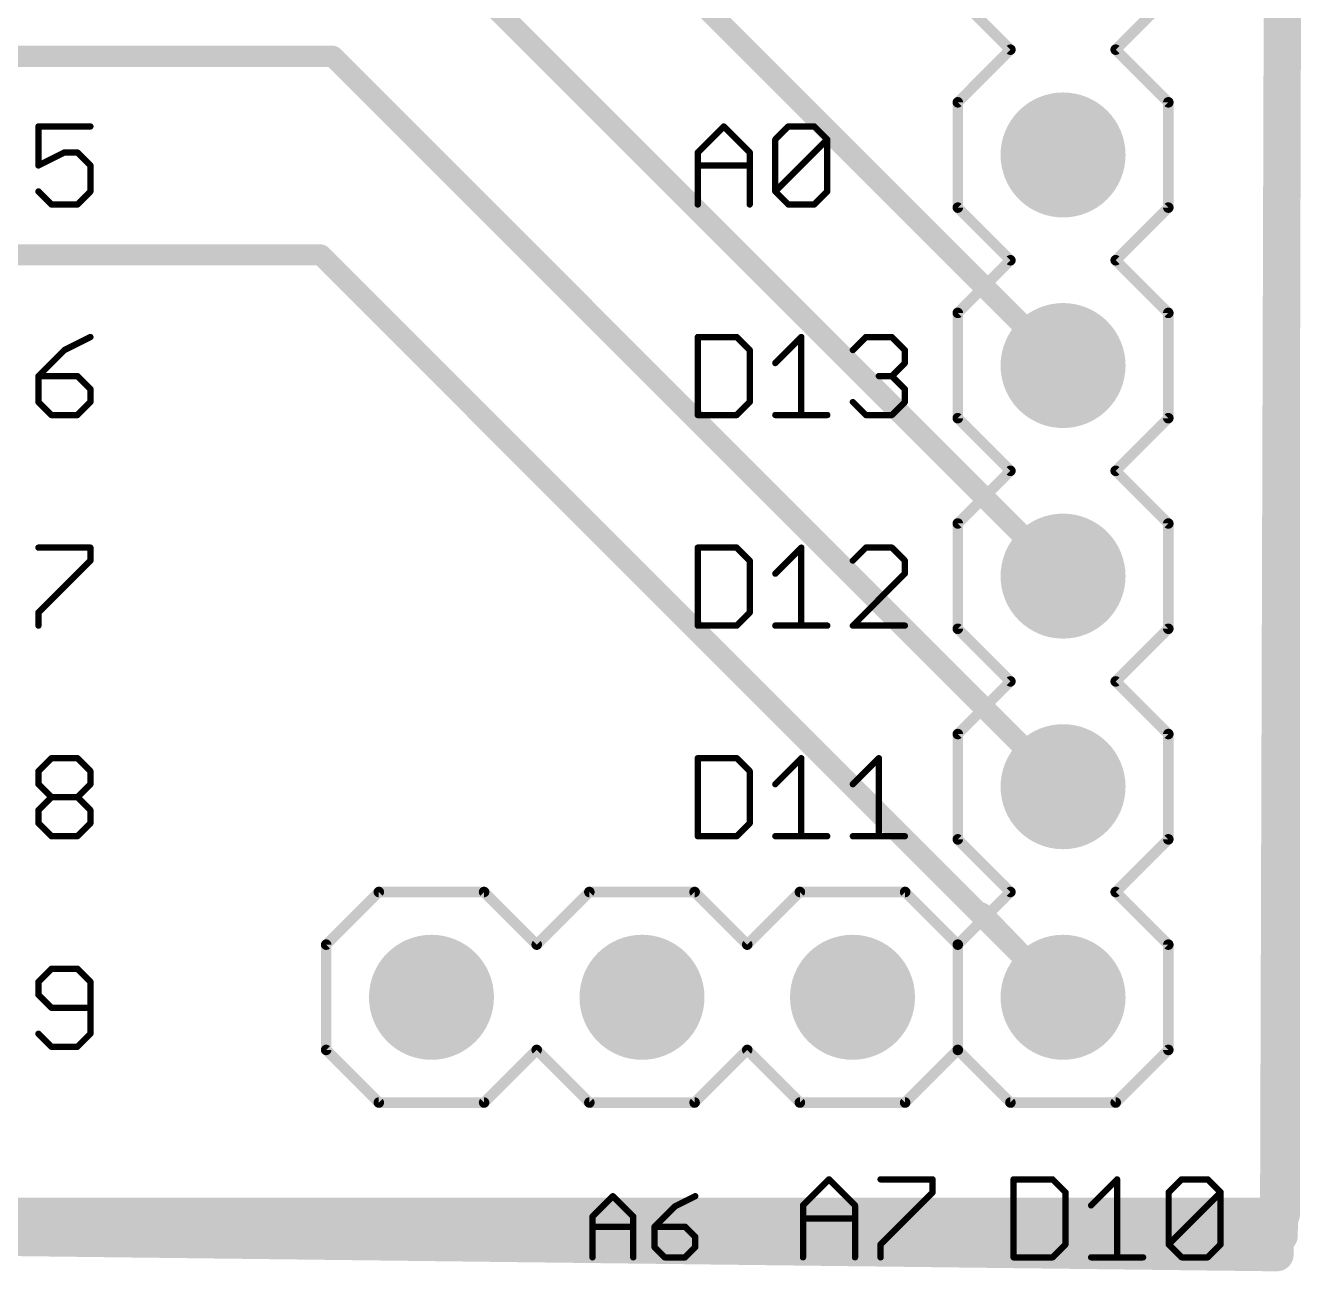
# Model space of a CAD drawing. Extents: x -14.3 to 43.3, y 12 to 70.9.
# Drawn here: x 24.2 to 39.67, y 12.01 to 27.04 of the extents above; entities that cross this region are included whole.
import ezdxf

# ---------------------------------------------------------------- set-up
doc = ezdxf.new("R2010")
doc.units = 0
for name, color, linetype in [('1', 22, 'CONTINUOUS'), ('16', 175, 'CONTINUOUS'), ('17', 82, 'CONTINUOUS'), ('20', 7, 'CONTINUOUS'), ('21', 253, 'CONTINUOUS')]:
    doc.layers.add(name, color=color, linetype=linetype)

# ---------------------------------------------------------------- blocks, each defined once
blk = doc.blocks.new('ROUNDP')
at = {"const_width": 0.5}
blk.add_lwpolyline([(0, -0.25, 1), (0, 0.25, 1), (0, -0.25)], format="xyb", dxfattribs=at)

msp = doc.modelspace()

# ---------------------------------------------------------------- linework, layer by layer
at = {"layer": '1'}
for points, const_width in [([(39.4462, 62.4078), (39.2938, 12.2174)], 0.4064), ([(27.9054, 29.21), (36.7155, 20.3999)], 0.254), ([(15.24, 26.67), (27.9054, 26.67)], 0.254), ([(27.9054, 26.67), (36.7155, 17.8599)], 0.254), ([(27.7614, 24.274), (15.35, 24.274)], 0.254), ([(36.7155, 15.3199), (27.7614, 24.274)], 0.254), ([(36.7155, 15.3199), (35.7341, 16.3359)], 0.254), ([(39.2938, 12.2174), (-0.635, 12.7)], 0.4064)]:
    msp.add_lwpolyline(points, dxfattribs=dict(at, const_width=const_width))
for points, const_width in [([(27.9503, 26.7149, 1), (27.8605, 26.6251)], 0.127), ([(27.9054, 26.6065, 1), (27.9054, 26.7335)], 0.127), ([(27.8063, 24.3189, 1), (27.7165, 24.2291)], 0.127), ([(27.7614, 24.2105, 1), (27.7614, 24.3375)], 0.127), ([(36.6706, 20.355, 1), (36.7604, 20.4448)], 0.127), ([(36.6706, 17.815, 1), (36.7604, 17.9048)], 0.127), ([(35.7798, 16.38, 1), (35.6884, 16.2918)], 0.127), ([(36.6698, 15.2758, 1), (36.7611, 15.364)], 0.127), ([(36.6706, 15.275, 1), (36.7604, 15.3648)], 0.127), ([(39.2926, 12.1158, 1), (39.295, 12.319)], 0.2032), ([(39.1922, 12.2177, 1), (39.3954, 12.2171)], 0.2032)]:
    msp.add_lwpolyline(points, format="xyb", dxfattribs=dict(at, const_width=const_width))
at = {"layer": '16'}
for points, const_width in [([(39.4716, 61.5442), (39.3446, 12.446)], 0.4064), ([(36.7155, 22.9399), (30.4454, 29.21)], 0.254), ([(27.432, 12.7), (4.318, 12.446)], 0.4064), ([(39.3446, 12.446), (27.432, 12.7)], 0.4064)]:
    msp.add_lwpolyline(points, dxfattribs=dict(at, const_width=const_width))
for points, const_width in [([(36.6706, 22.895, 1), (36.7604, 22.9848)], 0.127), ([(27.4342, 12.8016, 1), (27.4298, 12.5984)], 0.2032), ([(27.4331, 12.5984, 1), (27.4309, 12.8016)], 0.2032), ([(39.243, 12.4463, 1), (39.4462, 12.4457)], 0.2032), ([(39.3424, 12.3444, 1), (39.3468, 12.5476)], 0.2032)]:
    msp.add_lwpolyline(points, format="xyb", dxfattribs=dict(at, const_width=const_width))
at = {"layer": '20', "const_width": 0.4064}
for points in [[(39.37, 12.7), (39.37, 62.23)], [(0, 12.7), (39.37, 12.7)]]:
    msp.add_lwpolyline(points, dxfattribs=at)
at = {"layer": '20', "const_width": 0.2032}
for points in [[(39.37, 12.5984, 1), (39.37, 12.8016)], [(39.2684, 12.7, 1), (39.4716, 12.7)]]:
    msp.add_lwpolyline(points, format="xyb", dxfattribs=at)
at = {"layer": '21'}
for points, const_width in [([(35.4455, 27.3849), (36.0805, 26.7499)], 0.127), ([(37.3505, 26.7499), (37.9855, 27.3849)], 0.127), ([(36.0805, 26.7499), (35.4455, 26.1149)], 0.127), ([(37.9855, 26.1149), (37.3505, 26.7499)], 0.127), ([(35.4455, 26.1149), (35.4455, 24.8449)], 0.127), ([(37.9855, 24.8449), (37.9855, 26.1149)], 0.127), ([(24.9811, 25.8236), (24.3541, 25.8236)], 0.0762), ([(24.3541, 25.8236), (24.3541, 25.3533)], 0.0762), ([(32.3086, 25.5101), (32.6221, 25.8236)], 0.0762), ([(32.6221, 25.8236), (32.9356, 25.5101)], 0.0762), ([(33.2441, 25.6668), (33.4008, 25.8236)], 0.0762), ([(33.4008, 25.8236), (33.7144, 25.8236)], 0.0762), ([(33.7144, 25.8236), (33.8712, 25.6668)], 0.0762), ([(33.2441, 25.0398), (33.2441, 25.6668)], 0.0762), ([(33.2441, 25.0398), (33.8712, 25.6668)], 0.0762), ([(33.8712, 25.6668), (33.8712, 25.0398)], 0.0762), ([(24.3541, 25.3533), (24.6676, 25.5101)], 0.0762), ([(24.6676, 25.5101), (24.8244, 25.5101)], 0.0762), ([(24.8244, 25.5101), (24.9811, 25.3533)], 0.0762), ([(32.3086, 24.883), (32.3086, 25.5101)], 0.0762), ([(32.9356, 25.5101), (32.9356, 24.883)], 0.0762), ([(24.9811, 25.3533), (24.9811, 25.0398)], 0.0762), ([(32.3086, 25.3533), (32.9356, 25.3533)], 0.0762), ([(24.5108, 24.883), (24.3541, 25.0398)], 0.0762), ([(24.9811, 25.0398), (24.8244, 24.883)], 0.0762), ([(33.4008, 24.883), (33.2441, 25.0398)], 0.0762), ([(33.8712, 25.0398), (33.7144, 24.883)], 0.0762), ([(24.8244, 24.883), (24.5108, 24.883)], 0.0762), ([(33.7144, 24.883), (33.4008, 24.883)], 0.0762), ([(35.4455, 24.8449), (36.0805, 24.2099)], 0.127), ([(37.3505, 24.2099), (37.9855, 24.8449)], 0.127), ([(36.0805, 24.2099), (35.4455, 23.5749)], 0.127), ([(37.9855, 23.5749), (37.3505, 24.2099)], 0.127), ([(35.4455, 23.5749), (35.4455, 22.3049)], 0.127), ([(37.9855, 22.3049), (37.9855, 23.5749)], 0.127), ([(24.9811, 23.2836), (24.6676, 23.1268)], 0.0762), ([(32.3086, 23.2836), (32.3086, 22.343)], 0.0762), ([(32.7789, 23.2836), (32.3086, 23.2836)], 0.0762), ([(32.9356, 23.1268), (32.7789, 23.2836)], 0.0762), ([(33.2441, 22.9701), (33.5576, 23.2836)], 0.0762), ([(33.5576, 23.2836), (33.5576, 22.343)], 0.0762), ([(34.1796, 23.1268), (34.3364, 23.2836)], 0.0762), ([(34.3364, 23.2836), (34.6499, 23.2836)], 0.0762), ([(34.6499, 23.2836), (34.8067, 23.1268)], 0.0762), ([(24.6676, 23.1268), (24.3541, 22.8133)], 0.0762), ([(32.9356, 22.4998), (32.9356, 23.1268)], 0.0762), ([(34.8067, 23.1268), (34.8067, 22.9701)], 0.0762), ([(34.8067, 22.9701), (34.6499, 22.8133)], 0.0762), ([(24.3541, 22.8133), (24.3541, 22.4998)], 0.0762), ([(24.8244, 22.8133), (24.3541, 22.8133)], 0.0762), ([(24.9811, 22.6565), (24.8244, 22.8133)], 0.0762), ([(34.6499, 22.8133), (34.4931, 22.8133)], 0.0762), ([(34.6499, 22.8133), (34.8067, 22.6565)], 0.0762), ([(24.9811, 22.4998), (24.9811, 22.6565)], 0.0762), ([(34.8067, 22.6565), (34.8067, 22.4998)], 0.0762), ([(24.3541, 22.4998), (24.5108, 22.343)], 0.0762), ([(24.8244, 22.343), (24.9811, 22.4998)], 0.0762), ([(32.7789, 22.343), (32.9356, 22.4998)], 0.0762), ([(34.3364, 22.343), (34.1796, 22.4998)], 0.0762), ([(34.8067, 22.4998), (34.6499, 22.343)], 0.0762), ([(24.5108, 22.343), (24.8244, 22.343)], 0.0762), ([(32.3086, 22.343), (32.7789, 22.343)], 0.0762), ([(33.2441, 22.343), (33.8712, 22.343)], 0.0762), ([(34.6499, 22.343), (34.3364, 22.343)], 0.0762), ([(35.4455, 22.3049), (36.0805, 21.6699)], 0.127), ([(37.3505, 21.6699), (37.9855, 22.3049)], 0.127), ([(36.0805, 21.6699), (35.4455, 21.0349)], 0.127), ([(37.9855, 21.0349), (37.3505, 21.6699)], 0.127), ([(35.4455, 21.0349), (35.4455, 19.7649)], 0.127), ([(37.9855, 19.7649), (37.9855, 21.0349)], 0.127), ([(24.3541, 20.7436), (24.9811, 20.7436)], 0.0762), ([(24.9811, 20.7436), (24.9811, 20.5868)], 0.0762), ([(32.3086, 20.7436), (32.3086, 19.803)], 0.0762), ([(32.7789, 20.7436), (32.3086, 20.7436)], 0.0762), ([(32.9356, 20.5868), (32.7789, 20.7436)], 0.0762), ([(33.2441, 20.4301), (33.5576, 20.7436)], 0.0762), ([(33.5576, 20.7436), (33.5576, 19.803)], 0.0762), ([(34.3364, 20.7436), (34.1796, 20.5868)], 0.0762), ([(34.6499, 20.7436), (34.3364, 20.7436)], 0.0762), ([(34.8067, 20.5868), (34.6499, 20.7436)], 0.0762), ([(24.9811, 20.5868), (24.3541, 19.9598)], 0.0762), ([(32.9356, 19.9598), (32.9356, 20.5868)], 0.0762), ([(34.8067, 20.4301), (34.8067, 20.5868)], 0.0762), ([(34.1796, 19.803), (34.8067, 20.4301)], 0.0762), ([(24.3541, 19.9598), (24.3541, 19.803)], 0.0762), ([(32.7789, 19.803), (32.9356, 19.9598)], 0.0762), ([(32.3086, 19.803), (32.7789, 19.803)], 0.0762), ([(33.2441, 19.803), (33.8712, 19.803)], 0.0762), ([(34.8067, 19.803), (34.1796, 19.803)], 0.0762), ([(35.4455, 19.7649), (36.0805, 19.1299)], 0.127), ([(37.3505, 19.1299), (37.9855, 19.7649)], 0.127), ([(36.0805, 19.1299), (35.4455, 18.4949)], 0.127), ([(37.9855, 18.4949), (37.3505, 19.1299)], 0.127), ([(35.4455, 18.4949), (35.4455, 17.2249)], 0.127), ([(37.9855, 17.2249), (37.9855, 18.4949)], 0.127), ([(24.3541, 18.0468), (24.5108, 18.2036)], 0.0762), ([(24.5108, 18.2036), (24.8244, 18.2036)], 0.0762), ([(24.8244, 18.2036), (24.9811, 18.0468)], 0.0762), ([(32.3086, 18.2036), (32.3086, 17.263)], 0.0762), ([(32.7789, 18.2036), (32.3086, 18.2036)], 0.0762), ([(32.9356, 18.0468), (32.7789, 18.2036)], 0.0762), ([(33.2441, 17.8901), (33.5576, 18.2036)], 0.0762), ([(33.5576, 18.2036), (33.5576, 17.263)], 0.0762), ([(34.1796, 17.8901), (34.4931, 18.2036)], 0.0762), ([(34.4931, 18.2036), (34.4931, 17.263)], 0.0762), ([(24.3541, 17.8901), (24.3541, 18.0468)], 0.0762), ([(24.9811, 18.0468), (24.9811, 17.8901)], 0.0762), ([(32.9356, 17.4198), (32.9356, 18.0468)], 0.0762), ([(24.5108, 17.7333), (24.3541, 17.8901)], 0.0762), ([(24.9811, 17.8901), (24.8244, 17.7333)], 0.0762), ([(24.3541, 17.5765), (24.5108, 17.7333)], 0.0762), ([(24.5108, 17.7333), (24.8244, 17.7333)], 0.0762), ([(24.8244, 17.7333), (24.9811, 17.5765)], 0.0762), ([(24.3541, 17.4198), (24.3541, 17.5765)], 0.0762), ([(24.9811, 17.5765), (24.9811, 17.4198)], 0.0762), ([(24.5108, 17.263), (24.3541, 17.4198)], 0.0762), ([(24.9811, 17.4198), (24.8244, 17.263)], 0.0762), ([(32.7789, 17.263), (32.9356, 17.4198)], 0.0762), ([(24.8244, 17.263), (24.5108, 17.263)], 0.0762), ([(32.3086, 17.263), (32.7789, 17.263)], 0.0762), ([(33.2441, 17.263), (33.8712, 17.263)], 0.0762), ([(34.1796, 17.263), (34.8067, 17.263)], 0.0762), ([(35.4455, 17.2249), (36.0805, 16.5899)], 0.127), ([(37.3505, 16.5899), (37.9855, 17.2249)], 0.127), ([(28.4605, 16.5899), (27.8255, 15.9549)], 0.127), ([(29.7305, 16.5899), (28.4605, 16.5899)], 0.127), ([(30.3655, 15.9549), (29.7305, 16.5899)], 0.127), ([(31.0005, 16.5899), (30.3655, 15.9549)], 0.127), ([(32.2705, 16.5899), (31.0005, 16.5899)], 0.127), ([(32.9055, 15.9549), (32.2705, 16.5899)], 0.127), ([(33.5405, 16.5899), (32.9055, 15.9549)], 0.127), ([(34.8105, 16.5899), (33.5405, 16.5899)], 0.127), ([(35.4455, 15.9549), (34.8105, 16.5899)], 0.127), ([(36.0805, 16.5899), (35.4455, 15.9549)], 0.127), ([(37.9855, 15.9549), (37.3505, 16.5899)], 0.127), ([(27.8255, 15.9549), (27.8255, 14.6849)], 0.127), ([(35.4455, 15.9549), (35.4455, 14.6849)], 0.127), ([(37.9855, 14.6849), (37.9855, 15.9549)], 0.127), ([(24.5108, 15.6636), (24.3541, 15.5068)], 0.0762), ([(24.8244, 15.6636), (24.5108, 15.6636)], 0.0762), ([(24.9811, 15.5068), (24.8244, 15.6636)], 0.0762), ([(24.3541, 15.5068), (24.3541, 15.3501)], 0.0762), ([(24.9811, 14.8798), (24.9811, 15.5068)], 0.0762), ([(24.3541, 15.3501), (24.5108, 15.1933)], 0.0762), ([(24.5108, 15.1933), (24.9811, 15.1933)], 0.0762), ([(24.3541, 14.8798), (24.5108, 14.723)], 0.0762), ([(24.8244, 14.723), (24.9811, 14.8798)], 0.0762), ([(24.5108, 14.723), (24.8244, 14.723)], 0.0762), ([(27.8255, 14.6849), (28.4605, 14.0499)], 0.127), ([(29.7305, 14.0499), (30.3655, 14.6849)], 0.127), ([(30.3655, 14.6849), (31.0005, 14.0499)], 0.127), ([(32.2705, 14.0499), (32.9055, 14.6849)], 0.127), ([(32.9055, 14.6849), (33.5405, 14.0499)], 0.127), ([(34.8105, 14.0499), (35.4455, 14.6849)], 0.127), ([(35.4455, 14.6849), (36.0805, 14.0499)], 0.127), ([(37.3505, 14.0499), (37.9855, 14.6849)], 0.127), ([(28.4605, 14.0499), (29.7305, 14.0499)], 0.127), ([(32.2705, 14.0499), (31.0005, 14.0499)], 0.127), ([(34.8105, 14.0499), (33.5405, 14.0499)], 0.127), ([(36.0805, 14.0499), (37.3505, 14.0499)], 0.127), ([(33.5786, 12.8101), (33.8921, 13.1236)], 0.0762), ([(33.8921, 13.1236), (34.2056, 12.8101)], 0.0762), ([(34.5141, 13.1236), (35.1412, 13.1236)], 0.0762), ([(35.1412, 13.1236), (35.1412, 12.9668)], 0.0762), ([(36.1186, 13.1236), (36.1186, 12.183)], 0.0762), ([(36.5889, 13.1236), (36.1186, 13.1236)], 0.0762), ([(36.7456, 12.9668), (36.5889, 13.1236)], 0.0762), ([(37.0541, 12.8101), (37.3676, 13.1236)], 0.0762), ([(37.3676, 13.1236), (37.3676, 12.183)], 0.0762), ([(37.9896, 12.9668), (38.1464, 13.1236)], 0.0762), ([(38.1464, 13.1236), (38.4599, 13.1236)], 0.0762), ([(38.4599, 13.1236), (38.6167, 12.9668)], 0.0762), ([(35.1412, 12.9668), (34.5141, 12.3398)], 0.0762), ([(36.7456, 12.3398), (36.7456, 12.9668)], 0.0762), ([(37.9896, 12.3398), (37.9896, 12.9668)], 0.0762), ([(37.9896, 12.3398), (38.6167, 12.9668)], 0.0762), ([(38.6167, 12.9668), (38.6167, 12.3398)], 0.0762), ([(31.0386, 12.6745), (31.2843, 12.9202)], 0.0762), ([(31.2843, 12.9202), (31.53, 12.6745)], 0.0762), ([(32.2785, 12.9202), (32.0327, 12.7974)], 0.0762), ([(33.5786, 12.183), (33.5786, 12.8101)], 0.0762), ([(34.2056, 12.8101), (34.2056, 12.183)], 0.0762), ([(31.0386, 12.183), (31.0386, 12.6745)], 0.0762), ([(31.53, 12.6745), (31.53, 12.183)], 0.0762), ([(32.0327, 12.7974), (31.787, 12.5516)], 0.0762), ([(33.5786, 12.6533), (34.2056, 12.6533)], 0.0762), ([(31.0386, 12.5516), (31.53, 12.5516)], 0.0762), ([(31.787, 12.5516), (31.787, 12.3059)], 0.0762), ([(32.1556, 12.5516), (31.787, 12.5516)], 0.0762), ([(32.2785, 12.4287), (32.1556, 12.5516)], 0.0762), ([(32.2785, 12.3059), (32.2785, 12.4287)], 0.0762), ([(31.787, 12.3059), (31.9098, 12.183)], 0.0762), ([(32.1556, 12.183), (32.2785, 12.3059)], 0.0762), ([(34.5141, 12.3398), (34.5141, 12.183)], 0.0762), ([(36.5889, 12.183), (36.7456, 12.3398)], 0.0762), ([(38.1464, 12.183), (37.9896, 12.3398)], 0.0762), ([(38.6167, 12.3398), (38.4599, 12.183)], 0.0762), ([(31.9098, 12.183), (32.1556, 12.183)], 0.0762), ([(36.1186, 12.183), (36.5889, 12.183)], 0.0762), ([(37.0541, 12.183), (37.6812, 12.183)], 0.0762), ([(38.4599, 12.183), (38.1464, 12.183)], 0.0762)]:
    msp.add_lwpolyline(points, dxfattribs=dict(at, const_width=const_width))
for points, const_width in [([(36.1029, 26.7275, 1), (36.058, 26.7724)], 0.0635), ([(36.058, 26.7275, 1), (36.1029, 26.7724)], 0.0635), ([(37.3729, 26.7724, 1), (37.328, 26.7275)], 0.0635), ([(37.328, 26.7724, 1), (37.3729, 26.7275)], 0.0635), ([(35.4772, 26.1149, 1), (35.4137, 26.1149)], 0.0635), ([(35.423, 26.1374, 1), (35.4679, 26.0925)], 0.0635), ([(38.0172, 26.1149, 1), (37.9537, 26.1149)], 0.0635), ([(37.963, 26.0925, 1), (38.0079, 26.1374)], 0.0635), ([(24.3541, 25.8427, 1), (24.3541, 25.8046)], 0.0381), ([(24.3731, 25.8236, 1), (24.335, 25.8236)], 0.0381), ([(24.9811, 25.8046, 1), (24.9811, 25.8427)], 0.0381), ([(32.6356, 25.8371, 1), (32.6086, 25.8101)], 0.0381), ([(32.6356, 25.8101, 1), (32.6086, 25.8371)], 0.0381), ([(33.4008, 25.8427, 1), (33.4008, 25.8046)], 0.0381), ([(33.4143, 25.8101, 1), (33.3874, 25.8371)], 0.0381), ([(33.7279, 25.8371, 1), (33.7009, 25.8101)], 0.0381), ([(33.7144, 25.8046, 1), (33.7144, 25.8427)], 0.0381), ([(33.2631, 25.6668, 1), (33.225, 25.6668)], 0.0381), ([(33.2306, 25.6803, 1), (33.2576, 25.6534)], 0.0381), ([(33.8902, 25.6668, 1), (33.8521, 25.6668)], 0.0381), ([(33.8846, 25.6534, 1), (33.8577, 25.6803)], 0.0381), ([(33.8577, 25.6534, 1), (33.8846, 25.6803)], 0.0381), ([(24.6676, 25.5291, 1), (24.6676, 25.491)], 0.0381), ([(24.6761, 25.493, 1), (24.6591, 25.5271)], 0.0381), ([(24.8379, 25.5235, 1), (24.8109, 25.4966)], 0.0381), ([(24.8244, 25.491, 1), (24.8244, 25.5291)], 0.0381), ([(32.3276, 25.5101, 1), (32.2895, 25.5101)], 0.0381), ([(32.2951, 25.5235, 1), (32.322, 25.4966)], 0.0381), ([(32.9547, 25.5101, 1), (32.9166, 25.5101)], 0.0381), ([(32.9222, 25.4966, 1), (32.9491, 25.5235)], 0.0381), ([(24.3456, 25.3703, 1), (24.3626, 25.3363)], 0.0381), ([(25.0002, 25.3533, 1), (24.9621, 25.3533)], 0.0381), ([(24.9677, 25.3398, 1), (24.9946, 25.3668)], 0.0381), ([(32.3086, 25.3724, 1), (32.3086, 25.3343)], 0.0381), ([(32.9356, 25.3343, 1), (32.9356, 25.3724)], 0.0381), ([(24.335, 25.3533, 1), (24.3731, 25.3533)], 0.0381), ([(24.3676, 25.0532, 1), (24.3406, 25.0263)], 0.0381), ([(24.9946, 25.0263, 1), (24.9677, 25.0532)], 0.0381), ([(33.2576, 25.0532, 1), (33.2306, 25.0263)], 0.0381), ([(33.2306, 25.0532, 1), (33.2576, 25.0263)], 0.0381), ([(33.8846, 25.0263, 1), (33.8577, 25.0532)], 0.0381), ([(24.5108, 24.9021, 1), (24.5108, 24.864)], 0.0381), ([(24.4974, 24.8695, 1), (24.5243, 24.8965)], 0.0381), ([(24.8109, 24.8965, 1), (24.8379, 24.8695)], 0.0381), ([(24.8244, 24.864, 1), (24.8244, 24.9021)], 0.0381), ([(24.9621, 25.0398, 1), (25.0002, 25.0398)], 0.0381), ([(33.225, 25.0398, 1), (33.2631, 25.0398)], 0.0381), ([(33.4008, 24.9021, 1), (33.4008, 24.864)], 0.0381), ([(33.3874, 24.8695, 1), (33.4143, 24.8965)], 0.0381), ([(33.7009, 24.8965, 1), (33.7279, 24.8695)], 0.0381), ([(33.7144, 24.864, 1), (33.7144, 24.9021)], 0.0381), ([(33.8521, 25.0398, 1), (33.8902, 25.0398)], 0.0381), ([(32.2895, 24.883, 1), (32.3276, 24.883)], 0.0381), ([(32.9166, 24.883, 1), (32.9547, 24.883)], 0.0381), ([(35.4137, 24.8449, 1), (35.4772, 24.8449)], 0.0635), ([(35.4679, 24.8674, 1), (35.423, 24.8225)], 0.0635), ([(37.9537, 24.8449, 1), (38.0172, 24.8449)], 0.0635), ([(38.0079, 24.8225, 1), (37.963, 24.8674)], 0.0635), ([(36.1029, 24.1875, 1), (36.058, 24.2324)], 0.0635), ([(36.058, 24.1875, 1), (36.1029, 24.2324)], 0.0635), ([(37.3729, 24.2324, 1), (37.328, 24.1875)], 0.0635), ([(37.328, 24.2324, 1), (37.3729, 24.1875)], 0.0635), ([(35.4772, 23.5749, 1), (35.4137, 23.5749)], 0.0635), ([(35.423, 23.5974, 1), (35.4679, 23.5525)], 0.0635), ([(38.0172, 23.5749, 1), (37.9537, 23.5749)], 0.0635), ([(37.963, 23.5525, 1), (38.0079, 23.5974)], 0.0635), ([(24.9897, 23.2666, 1), (24.9726, 23.3006)], 0.0381), ([(32.3276, 23.2836, 1), (32.2895, 23.2836)], 0.0381), ([(32.3086, 23.3027, 1), (32.3086, 23.2646)], 0.0381), ([(32.7923, 23.2971, 1), (32.7654, 23.2701)], 0.0381), ([(32.7789, 23.2646, 1), (32.7789, 23.3027)], 0.0381), ([(33.5767, 23.2836, 1), (33.5386, 23.2836)], 0.0381), ([(33.5711, 23.2701, 1), (33.5441, 23.2971)], 0.0381), ([(34.3364, 23.3027, 1), (34.3364, 23.2646)], 0.0381), ([(34.3498, 23.2701, 1), (34.3229, 23.2971)], 0.0381), ([(34.6634, 23.2971, 1), (34.6364, 23.2701)], 0.0381), ([(34.6499, 23.2646, 1), (34.6499, 23.3027)], 0.0381), ([(24.6591, 23.1439, 1), (24.6761, 23.1098)], 0.0381), ([(24.6811, 23.1134, 1), (24.6541, 23.1403)], 0.0381), ([(32.9547, 23.1268, 1), (32.9166, 23.1268)], 0.0381), ([(32.9222, 23.1134, 1), (32.9491, 23.1403)], 0.0381), ([(34.1661, 23.1403, 1), (34.1931, 23.1134)], 0.0381), ([(34.8257, 23.1268, 1), (34.7876, 23.1268)], 0.0381), ([(34.7932, 23.1134, 1), (34.8201, 23.1403)], 0.0381), ([(33.2306, 22.9835, 1), (33.2576, 22.9566)], 0.0381), ([(34.7876, 22.9701, 1), (34.8257, 22.9701)], 0.0381), ([(34.8201, 22.9566, 1), (34.7932, 22.9835)], 0.0381), ([(24.3731, 22.8133, 1), (24.335, 22.8133)], 0.0381), ([(24.3541, 22.8324, 1), (24.3541, 22.7943)], 0.0381), ([(24.3406, 22.8268, 1), (24.3676, 22.7998)], 0.0381), ([(24.8379, 22.8268, 1), (24.8109, 22.7998)], 0.0381), ([(24.8244, 22.7943, 1), (24.8244, 22.8324)], 0.0381), ([(34.4931, 22.8324, 1), (34.4931, 22.7943)], 0.0381), ([(34.6634, 22.8268, 1), (34.6364, 22.7998)], 0.0381), ([(34.6364, 22.8268, 1), (34.6634, 22.7998)], 0.0381), ([(34.6499, 22.7943, 1), (34.6499, 22.8324)], 0.0381), ([(25.0002, 22.6565, 1), (24.9621, 22.6565)], 0.0381), ([(24.9677, 22.6431, 1), (24.9946, 22.67)], 0.0381), ([(34.8257, 22.6565, 1), (34.7876, 22.6565)], 0.0381), ([(34.7932, 22.6431, 1), (34.8201, 22.67)], 0.0381), ([(24.3676, 22.5132, 1), (24.3406, 22.4863)], 0.0381), ([(24.335, 22.4998, 1), (24.3731, 22.4998)], 0.0381), ([(24.9621, 22.4998, 1), (25.0002, 22.4998)], 0.0381), ([(24.9946, 22.4863, 1), (24.9677, 22.5132)], 0.0381), ([(32.9166, 22.4998, 1), (32.9547, 22.4998)], 0.0381), ([(32.9491, 22.4863, 1), (32.9222, 22.5132)], 0.0381), ([(34.1931, 22.5132, 1), (34.1661, 22.4863)], 0.0381), ([(34.7876, 22.4998, 1), (34.8257, 22.4998)], 0.0381), ([(34.8201, 22.4863, 1), (34.7932, 22.5132)], 0.0381), ([(24.5108, 22.3621, 1), (24.5108, 22.324)], 0.0381), ([(24.4974, 22.3295, 1), (24.5243, 22.3565)], 0.0381), ([(24.8109, 22.3565, 1), (24.8379, 22.3295)], 0.0381), ([(24.8244, 22.324, 1), (24.8244, 22.3621)], 0.0381), ([(32.2895, 22.343, 1), (32.3276, 22.343)], 0.0381), ([(32.3086, 22.3621, 1), (32.3086, 22.324)], 0.0381), ([(32.7654, 22.3565, 1), (32.7923, 22.3295)], 0.0381), ([(32.7789, 22.324, 1), (32.7789, 22.3621)], 0.0381), ([(33.2441, 22.3621, 1), (33.2441, 22.324)], 0.0381), ([(33.5386, 22.343, 1), (33.5767, 22.343)], 0.0381), ([(33.8712, 22.324, 1), (33.8712, 22.3621)], 0.0381), ([(34.3364, 22.3621, 1), (34.3364, 22.324)], 0.0381), ([(34.3229, 22.3295, 1), (34.3498, 22.3565)], 0.0381), ([(34.6364, 22.3565, 1), (34.6634, 22.3295)], 0.0381), ([(34.6499, 22.324, 1), (34.6499, 22.3621)], 0.0381), ([(35.4137, 22.3049, 1), (35.4772, 22.3049)], 0.0635), ([(35.4679, 22.3274, 1), (35.423, 22.2825)], 0.0635), ([(37.9537, 22.3049, 1), (38.0172, 22.3049)], 0.0635), ([(38.0079, 22.2825, 1), (37.963, 22.3274)], 0.0635), ([(36.1029, 21.6475, 1), (36.058, 21.6924)], 0.0635), ([(36.058, 21.6475, 1), (36.1029, 21.6924)], 0.0635), ([(37.3729, 21.6924, 1), (37.328, 21.6475)], 0.0635), ([(37.328, 21.6924, 1), (37.3729, 21.6475)], 0.0635), ([(35.4772, 21.0349, 1), (35.4137, 21.0349)], 0.0635), ([(35.423, 21.0574, 1), (35.4679, 21.0125)], 0.0635), ([(38.0172, 21.0349, 1), (37.9537, 21.0349)], 0.0635), ([(37.963, 21.0125, 1), (38.0079, 21.0574)], 0.0635), ([(24.3541, 20.7627, 1), (24.3541, 20.7246)], 0.0381), ([(25.0002, 20.7436, 1), (24.9621, 20.7436)], 0.0381), ([(24.9811, 20.7246, 1), (24.9811, 20.7627)], 0.0381), ([(32.3276, 20.7436, 1), (32.2895, 20.7436)], 0.0381), ([(32.3086, 20.7627, 1), (32.3086, 20.7246)], 0.0381), ([(32.7923, 20.7571, 1), (32.7654, 20.7301)], 0.0381), ([(32.7789, 20.7246, 1), (32.7789, 20.7627)], 0.0381), ([(33.5767, 20.7436, 1), (33.5386, 20.7436)], 0.0381), ([(33.5711, 20.7301, 1), (33.5441, 20.7571)], 0.0381), ([(34.3364, 20.7627, 1), (34.3364, 20.7246)], 0.0381), ([(34.3498, 20.7301, 1), (34.3229, 20.7571)], 0.0381), ([(34.6634, 20.7571, 1), (34.6364, 20.7301)], 0.0381), ([(34.6499, 20.7246, 1), (34.6499, 20.7627)], 0.0381), ([(24.9621, 20.5868, 1), (25.0002, 20.5868)], 0.0381), ([(24.9946, 20.5734, 1), (24.9677, 20.6003)], 0.0381), ([(32.9547, 20.5868, 1), (32.9166, 20.5868)], 0.0381), ([(32.9222, 20.5734, 1), (32.9491, 20.6003)], 0.0381), ([(34.1661, 20.6003, 1), (34.1931, 20.5734)], 0.0381), ([(34.8257, 20.5868, 1), (34.7876, 20.5868)], 0.0381), ([(34.7932, 20.5734, 1), (34.8201, 20.6003)], 0.0381), ([(33.2306, 20.4435, 1), (33.2576, 20.4166)], 0.0381), ([(34.7876, 20.4301, 1), (34.8257, 20.4301)], 0.0381), ([(34.8201, 20.4166, 1), (34.7932, 20.4435)], 0.0381), ([(24.3731, 19.9598, 1), (24.335, 19.9598)], 0.0381), ([(24.3406, 19.9732, 1), (24.3676, 19.9463)], 0.0381), ([(32.9166, 19.9598, 1), (32.9547, 19.9598)], 0.0381), ([(32.9491, 19.9463, 1), (32.9222, 19.9732)], 0.0381), ([(24.335, 19.803, 1), (24.3731, 19.803)], 0.0381), ([(32.2895, 19.803, 1), (32.3276, 19.803)], 0.0381), ([(32.3086, 19.8221, 1), (32.3086, 19.784)], 0.0381), ([(32.7654, 19.8165, 1), (32.7923, 19.7895)], 0.0381), ([(32.7789, 19.784, 1), (32.7789, 19.8221)], 0.0381), ([(33.2441, 19.8221, 1), (33.2441, 19.784)], 0.0381), ([(33.5386, 19.803, 1), (33.5767, 19.803)], 0.0381), ([(33.8712, 19.784, 1), (33.8712, 19.8221)], 0.0381), ([(34.1796, 19.8221, 1), (34.1796, 19.784)], 0.0381), ([(34.1661, 19.8165, 1), (34.1931, 19.7895)], 0.0381), ([(34.8067, 19.784, 1), (34.8067, 19.8221)], 0.0381), ([(35.4679, 19.7874, 1), (35.423, 19.7425)], 0.0635), ([(38.0079, 19.7425, 1), (37.963, 19.7874)], 0.0635), ([(35.4137, 19.7649, 1), (35.4772, 19.7649)], 0.0635), ([(37.9537, 19.7649, 1), (38.0172, 19.7649)], 0.0635), ([(36.1029, 19.1075, 1), (36.058, 19.1524)], 0.0635), ([(37.3729, 19.1524, 1), (37.328, 19.1075)], 0.0635), ([(36.058, 19.1075, 1), (36.1029, 19.1524)], 0.0635), ([(37.328, 19.1524, 1), (37.3729, 19.1075)], 0.0635), ([(35.4772, 18.4949, 1), (35.4137, 18.4949)], 0.0635), ([(35.423, 18.5174, 1), (35.4679, 18.4725)], 0.0635), ([(38.0172, 18.4949, 1), (37.9537, 18.4949)], 0.0635), ([(37.963, 18.4725, 1), (38.0079, 18.5174)], 0.0635), ([(24.5108, 18.2227, 1), (24.5108, 18.1846)], 0.0381), ([(24.5243, 18.1901, 1), (24.4974, 18.2171)], 0.0381), ([(24.8379, 18.2171, 1), (24.8109, 18.1901)], 0.0381), ([(24.8244, 18.1846, 1), (24.8244, 18.2227)], 0.0381), ([(32.3276, 18.2036, 1), (32.2895, 18.2036)], 0.0381), ([(32.3086, 18.2227, 1), (32.3086, 18.1846)], 0.0381), ([(32.7923, 18.2171, 1), (32.7654, 18.1901)], 0.0381), ([(32.7789, 18.1846, 1), (32.7789, 18.2227)], 0.0381), ([(33.5767, 18.2036, 1), (33.5386, 18.2036)], 0.0381), ([(33.5711, 18.1901, 1), (33.5441, 18.2171)], 0.0381), ([(34.5122, 18.2036, 1), (34.4741, 18.2036)], 0.0381), ([(34.5066, 18.1901, 1), (34.4797, 18.2171)], 0.0381), ([(24.3731, 18.0468, 1), (24.335, 18.0468)], 0.0381), ([(24.3406, 18.0603, 1), (24.3676, 18.0334)], 0.0381), ([(25.0002, 18.0468, 1), (24.9621, 18.0468)], 0.0381), ([(24.9677, 18.0334, 1), (24.9946, 18.0603)], 0.0381), ([(32.9547, 18.0468, 1), (32.9166, 18.0468)], 0.0381), ([(32.9222, 18.0334, 1), (32.9491, 18.0603)], 0.0381), ([(24.3676, 17.9035, 1), (24.3406, 17.8766)], 0.0381), ([(24.335, 17.8901, 1), (24.3731, 17.8901)], 0.0381), ([(24.9621, 17.8901, 1), (25.0002, 17.8901)], 0.0381), ([(24.9946, 17.8766, 1), (24.9677, 17.9035)], 0.0381), ([(33.2306, 17.9035, 1), (33.2576, 17.8766)], 0.0381), ([(34.1661, 17.9035, 1), (34.1931, 17.8766)], 0.0381), ([(24.5108, 17.7524, 1), (24.5108, 17.7143)], 0.0381), ([(24.5243, 17.7198, 1), (24.4974, 17.7468)], 0.0381), ([(24.4974, 17.7198, 1), (24.5243, 17.7468)], 0.0381), ([(24.8379, 17.7468, 1), (24.8109, 17.7198)], 0.0381), ([(24.8109, 17.7468, 1), (24.8379, 17.7198)], 0.0381), ([(24.8244, 17.7143, 1), (24.8244, 17.7524)], 0.0381), ([(24.3731, 17.5765, 1), (24.335, 17.5765)], 0.0381), ([(24.3406, 17.59, 1), (24.3676, 17.5631)], 0.0381), ([(25.0002, 17.5765, 1), (24.9621, 17.5765)], 0.0381), ([(24.9677, 17.5631, 1), (24.9946, 17.59)], 0.0381), ([(24.3676, 17.4332, 1), (24.3406, 17.4063)], 0.0381), ([(24.335, 17.4198, 1), (24.3731, 17.4198)], 0.0381), ([(24.9621, 17.4198, 1), (25.0002, 17.4198)], 0.0381), ([(24.9946, 17.4063, 1), (24.9677, 17.4332)], 0.0381), ([(32.9166, 17.4198, 1), (32.9547, 17.4198)], 0.0381), ([(32.9491, 17.4063, 1), (32.9222, 17.4332)], 0.0381), ([(24.5108, 17.2821, 1), (24.5108, 17.244)], 0.0381), ([(24.4974, 17.2495, 1), (24.5243, 17.2765)], 0.0381), ([(24.8109, 17.2765, 1), (24.8379, 17.2495)], 0.0381), ([(24.8244, 17.244, 1), (24.8244, 17.2821)], 0.0381), ([(32.2895, 17.263, 1), (32.3276, 17.263)], 0.0381), ([(32.3086, 17.2821, 1), (32.3086, 17.244)], 0.0381), ([(32.7654, 17.2765, 1), (32.7923, 17.2495)], 0.0381), ([(32.7789, 17.244, 1), (32.7789, 17.2821)], 0.0381), ([(33.2441, 17.2821, 1), (33.2441, 17.244)], 0.0381), ([(33.5386, 17.263, 1), (33.5767, 17.263)], 0.0381), ([(33.8712, 17.244, 1), (33.8712, 17.2821)], 0.0381), ([(34.1796, 17.2821, 1), (34.1796, 17.244)], 0.0381), ([(34.4741, 17.263, 1), (34.5122, 17.263)], 0.0381), ([(34.8067, 17.244, 1), (34.8067, 17.2821)], 0.0381), ([(35.4137, 17.2249, 1), (35.4772, 17.2249)], 0.0635), ([(35.4679, 17.2474, 1), (35.423, 17.2025)], 0.0635), ([(37.9537, 17.2249, 1), (38.0172, 17.2249)], 0.0635), ([(38.0079, 17.2025, 1), (37.963, 17.2474)], 0.0635), ([(28.4605, 16.6217, 1), (28.4605, 16.5582)], 0.0635), ([(28.4829, 16.5675, 1), (28.438, 16.6124)], 0.0635), ([(29.7529, 16.6124, 1), (29.708, 16.5675)], 0.0635), ([(29.7305, 16.5582, 1), (29.7305, 16.6217)], 0.0635), ([(31.0005, 16.6217, 1), (31.0005, 16.5582)], 0.0635), ([(31.0229, 16.5675, 1), (30.978, 16.6124)], 0.0635), ([(32.2929, 16.6124, 1), (32.248, 16.5675)], 0.0635), ([(32.2705, 16.5582, 1), (32.2705, 16.6217)], 0.0635), ([(33.5405, 16.6217, 1), (33.5405, 16.5582)], 0.0635), ([(33.5629, 16.5675, 1), (33.518, 16.6124)], 0.0635), ([(34.8329, 16.6124, 1), (34.788, 16.5675)], 0.0635), ([(34.8105, 16.5582, 1), (34.8105, 16.6217)], 0.0635), ([(36.1029, 16.5675, 1), (36.058, 16.6124)], 0.0635), ([(36.058, 16.5675, 1), (36.1029, 16.6124)], 0.0635), ([(37.3729, 16.6124, 1), (37.328, 16.5675)], 0.0635), ([(37.328, 16.6124, 1), (37.3729, 16.5675)], 0.0635), ([(27.8572, 15.9549, 1), (27.7937, 15.9549)], 0.0635), ([(27.803, 15.9774, 1), (27.8479, 15.9325)], 0.0635), ([(30.343, 15.9774, 1), (30.3879, 15.9325)], 0.0635), ([(30.343, 15.9325, 1), (30.3879, 15.9774)], 0.0635), ([(32.883, 15.9774, 1), (32.9279, 15.9325)], 0.0635), ([(32.883, 15.9325, 1), (32.9279, 15.9774)], 0.0635), ([(35.4772, 15.9549, 1), (35.4137, 15.9549)], 0.0635), ([(35.423, 15.9774, 1), (35.4679, 15.9325)], 0.0635), ([(35.423, 15.9325, 1), (35.4679, 15.9774)], 0.0635), ([(38.0172, 15.9549, 1), (37.9537, 15.9549)], 0.0635), ([(37.963, 15.9325, 1), (38.0079, 15.9774)], 0.0635), ([(24.5108, 15.6827, 1), (24.5108, 15.6446)], 0.0381), ([(24.5243, 15.6501, 1), (24.4974, 15.6771)], 0.0381), ([(24.8379, 15.6771, 1), (24.8109, 15.6501)], 0.0381), ([(24.8244, 15.6446, 1), (24.8244, 15.6827)], 0.0381), ([(24.3731, 15.5068, 1), (24.335, 15.5068)], 0.0381), ([(24.3406, 15.5203, 1), (24.3676, 15.4934)], 0.0381), ([(25.0002, 15.5068, 1), (24.9621, 15.5068)], 0.0381), ([(24.9677, 15.4934, 1), (24.9946, 15.5203)], 0.0381), ([(24.3676, 15.3635, 1), (24.3406, 15.3366)], 0.0381), ([(24.335, 15.3501, 1), (24.3731, 15.3501)], 0.0381), ([(24.5108, 15.2124, 1), (24.5108, 15.1743)], 0.0381), ([(24.4974, 15.1798, 1), (24.5243, 15.2068)], 0.0381), ([(24.9811, 15.1743, 1), (24.9811, 15.2124)], 0.0381), ([(24.3676, 14.8932, 1), (24.3406, 14.8663)], 0.0381), ([(24.9621, 14.8798, 1), (25.0002, 14.8798)], 0.0381), ([(24.9946, 14.8663, 1), (24.9677, 14.8932)], 0.0381), ([(24.5108, 14.7421, 1), (24.5108, 14.704)], 0.0381), ([(24.4974, 14.7095, 1), (24.5243, 14.7365)], 0.0381), ([(24.8109, 14.7365, 1), (24.8379, 14.7095)], 0.0381), ([(24.8244, 14.704, 1), (24.8244, 14.7421)], 0.0381), ([(27.8479, 14.7074, 1), (27.803, 14.6625)], 0.0635), ([(27.7937, 14.6849, 1), (27.8572, 14.6849)], 0.0635), ([(30.3879, 14.7074, 1), (30.343, 14.6625)], 0.0635), ([(30.3879, 14.6625, 1), (30.343, 14.7074)], 0.0635), ([(32.9279, 14.7074, 1), (32.883, 14.6625)], 0.0635), ([(32.9279, 14.6625, 1), (32.883, 14.7074)], 0.0635), ([(35.4137, 14.6849, 1), (35.4772, 14.6849)], 0.0635), ([(35.4679, 14.7074, 1), (35.423, 14.6625)], 0.0635), ([(35.4679, 14.6625, 1), (35.423, 14.7074)], 0.0635), ([(37.9537, 14.6849, 1), (38.0172, 14.6849)], 0.0635), ([(38.0079, 14.6625, 1), (37.963, 14.7074)], 0.0635), ([(28.4605, 14.0817, 1), (28.4605, 14.0182)], 0.0635), ([(28.438, 14.0275, 1), (28.4829, 14.0724)], 0.0635), ([(29.708, 14.0724, 1), (29.7529, 14.0275)], 0.0635), ([(29.7305, 14.0182, 1), (29.7305, 14.0817)], 0.0635), ([(31.0005, 14.0817, 1), (31.0005, 14.0182)], 0.0635), ([(30.978, 14.0275, 1), (31.0229, 14.0724)], 0.0635), ([(32.248, 14.0724, 1), (32.2929, 14.0275)], 0.0635), ([(32.2705, 14.0182, 1), (32.2705, 14.0817)], 0.0635), ([(33.5405, 14.0817, 1), (33.5405, 14.0182)], 0.0635), ([(33.518, 14.0275, 1), (33.5629, 14.0724)], 0.0635), ([(34.788, 14.0724, 1), (34.8329, 14.0275)], 0.0635), ([(34.8105, 14.0182, 1), (34.8105, 14.0817)], 0.0635), ([(36.0805, 14.0817, 1), (36.0805, 14.0182)], 0.0635), ([(36.058, 14.0275, 1), (36.1029, 14.0724)], 0.0635), ([(37.328, 14.0724, 1), (37.3729, 14.0275)], 0.0635), ([(37.3505, 14.0182, 1), (37.3505, 14.0817)], 0.0635), ([(33.9056, 13.1371, 1), (33.8786, 13.1101)], 0.0381), ([(33.9056, 13.1101, 1), (33.8786, 13.1371)], 0.0381), ([(34.5141, 13.1427, 1), (34.5141, 13.1046)], 0.0381), ([(35.1602, 13.1236, 1), (35.1221, 13.1236)], 0.0381), ([(35.1412, 13.1046, 1), (35.1412, 13.1427)], 0.0381), ([(36.1376, 13.1236, 1), (36.0995, 13.1236)], 0.0381), ([(36.1186, 13.1427, 1), (36.1186, 13.1046)], 0.0381), ([(36.6023, 13.1371, 1), (36.5754, 13.1101)], 0.0381), ([(36.5889, 13.1046, 1), (36.5889, 13.1427)], 0.0381), ([(37.3867, 13.1236, 1), (37.3486, 13.1236)], 0.0381), ([(37.3811, 13.1101, 1), (37.3541, 13.1371)], 0.0381), ([(38.1464, 13.1427, 1), (38.1464, 13.1046)], 0.0381), ([(38.1598, 13.1101, 1), (38.1329, 13.1371)], 0.0381), ([(38.4734, 13.1371, 1), (38.4464, 13.1101)], 0.0381), ([(38.4599, 13.1046, 1), (38.4599, 13.1427)], 0.0381), ([(35.1546, 12.9534, 1), (35.1277, 12.9803)], 0.0381), ([(36.7647, 12.9668, 1), (36.7266, 12.9668)], 0.0381), ([(36.7322, 12.9534, 1), (36.7591, 12.9803)], 0.0381), ([(38.0087, 12.9668, 1), (37.9706, 12.9668)], 0.0381), ([(37.9761, 12.9803, 1), (38.0031, 12.9534)], 0.0381), ([(38.6357, 12.9668, 1), (38.5976, 12.9668)], 0.0381), ([(38.6301, 12.9534, 1), (38.6032, 12.9803)], 0.0381), ([(38.6032, 12.9534, 1), (38.6301, 12.9803)], 0.0381), ([(31.2978, 12.9337, 1), (31.2708, 12.9068)], 0.0381), ([(31.2978, 12.9068, 1), (31.2708, 12.9337)], 0.0381), ([(32.287, 12.9032, 1), (32.2699, 12.9373)], 0.0381), ([(33.5976, 12.8101, 1), (33.5595, 12.8101)], 0.0381), ([(34.2247, 12.8101, 1), (34.1866, 12.8101)], 0.0381), ([(35.1221, 12.9668, 1), (35.1602, 12.9668)], 0.0381), ([(31.0251, 12.688, 1), (31.052, 12.661)], 0.0381), ([(31.0576, 12.6745, 1), (31.0195, 12.6745)], 0.0381), ([(31.5491, 12.6745, 1), (31.511, 12.6745)], 0.0381), ([(31.5166, 12.661, 1), (31.5435, 12.688)], 0.0381), ([(32.0242, 12.8144, 1), (32.0412, 12.7803)], 0.0381), ([(32.0462, 12.7839, 1), (32.0192, 12.8108)], 0.0381), ([(33.5651, 12.8235, 1), (33.592, 12.7966)], 0.0381), ([(33.5786, 12.6724, 1), (33.5786, 12.6343)], 0.0381), ([(34.1922, 12.7966, 1), (34.2191, 12.8235)], 0.0381), ([(34.2056, 12.6343, 1), (34.2056, 12.6724)], 0.0381), ([(37.0406, 12.8235, 1), (37.0676, 12.7966)], 0.0381), ([(31.0386, 12.5707, 1), (31.0386, 12.5326)], 0.0381), ([(31.53, 12.5326, 1), (31.53, 12.5707)], 0.0381), ([(31.7735, 12.5651, 1), (31.8004, 12.5381)], 0.0381), ([(31.787, 12.5707, 1), (31.787, 12.5326)], 0.0381), ([(31.806, 12.5516, 1), (31.7679, 12.5516)], 0.0381), ([(32.1691, 12.5651, 1), (32.1421, 12.5381)], 0.0381), ([(32.1556, 12.5326, 1), (32.1556, 12.5707)], 0.0381), ([(32.2975, 12.4287, 1), (32.2594, 12.4287)], 0.0381), ([(32.265, 12.4153, 1), (32.2919, 12.4422)], 0.0381), ([(31.8004, 12.3193, 1), (31.7735, 12.2924)], 0.0381), ([(31.7679, 12.3059, 1), (31.806, 12.3059)], 0.0381), ([(32.2594, 12.3059, 1), (32.2975, 12.3059)], 0.0381), ([(32.2919, 12.2924, 1), (32.265, 12.3193)], 0.0381), ([(34.5331, 12.3398, 1), (34.495, 12.3398)], 0.0381), ([(34.5006, 12.3532, 1), (34.5276, 12.3263)], 0.0381), ([(36.7266, 12.3398, 1), (36.7647, 12.3398)], 0.0381), ([(36.7591, 12.3263, 1), (36.7322, 12.3532)], 0.0381), ([(38.0031, 12.3532, 1), (37.9761, 12.3263)], 0.0381), ([(37.9761, 12.3532, 1), (38.0031, 12.3263)], 0.0381), ([(37.9706, 12.3398, 1), (38.0087, 12.3398)], 0.0381), ([(38.5976, 12.3398, 1), (38.6357, 12.3398)], 0.0381), ([(38.6301, 12.3263, 1), (38.6032, 12.3532)], 0.0381), ([(31.0195, 12.183, 1), (31.0576, 12.183)], 0.0381), ([(31.511, 12.183, 1), (31.5491, 12.183)], 0.0381), ([(31.9098, 12.2021, 1), (31.9098, 12.164)], 0.0381), ([(31.8964, 12.1695, 1), (31.9233, 12.1965)], 0.0381), ([(32.1421, 12.1965, 1), (32.1691, 12.1695)], 0.0381), ([(32.1556, 12.164, 1), (32.1556, 12.2021)], 0.0381), ([(33.5595, 12.183, 1), (33.5976, 12.183)], 0.0381), ([(34.1866, 12.183, 1), (34.2247, 12.183)], 0.0381), ([(34.495, 12.183, 1), (34.5331, 12.183)], 0.0381), ([(36.0995, 12.183, 1), (36.1376, 12.183)], 0.0381), ([(36.1186, 12.2021, 1), (36.1186, 12.164)], 0.0381), ([(36.5754, 12.1965, 1), (36.6023, 12.1695)], 0.0381), ([(36.5889, 12.164, 1), (36.5889, 12.2021)], 0.0381), ([(37.0541, 12.2021, 1), (37.0541, 12.164)], 0.0381), ([(37.3486, 12.183, 1), (37.3867, 12.183)], 0.0381), ([(37.6812, 12.164, 1), (37.6812, 12.2021)], 0.0381), ([(38.1464, 12.2021, 1), (38.1464, 12.164)], 0.0381), ([(38.1329, 12.1695, 1), (38.1598, 12.1965)], 0.0381), ([(38.4464, 12.1965, 1), (38.4734, 12.1695)], 0.0381), ([(38.4599, 12.164, 1), (38.4599, 12.2021)], 0.0381)]:
    msp.add_lwpolyline(points, format="xyb", dxfattribs=dict(at, const_width=const_width))

# ---------------------------------------------------------------- block references
at = {"layer": '17', "xscale": 1.508, "yscale": 1.508}
for p in [(36.7155, 25.4799), (36.7155, 25.4799), (36.7155, 22.9399), (36.7155, 22.9399), (36.7155, 20.3999), (36.7155, 20.3999), (36.7155, 17.8599), (36.7155, 17.8599), (29.0955, 15.3199), (29.0955, 15.3199), (31.6355, 15.3199), (31.6355, 15.3199), (34.1755, 15.3199), (34.1755, 15.3199), (36.7155, 15.3199), (36.7155, 15.3199)]:
    msp.add_blockref('ROUNDP', p, dxfattribs=at)

doc.saveas('drawing.dxf')
